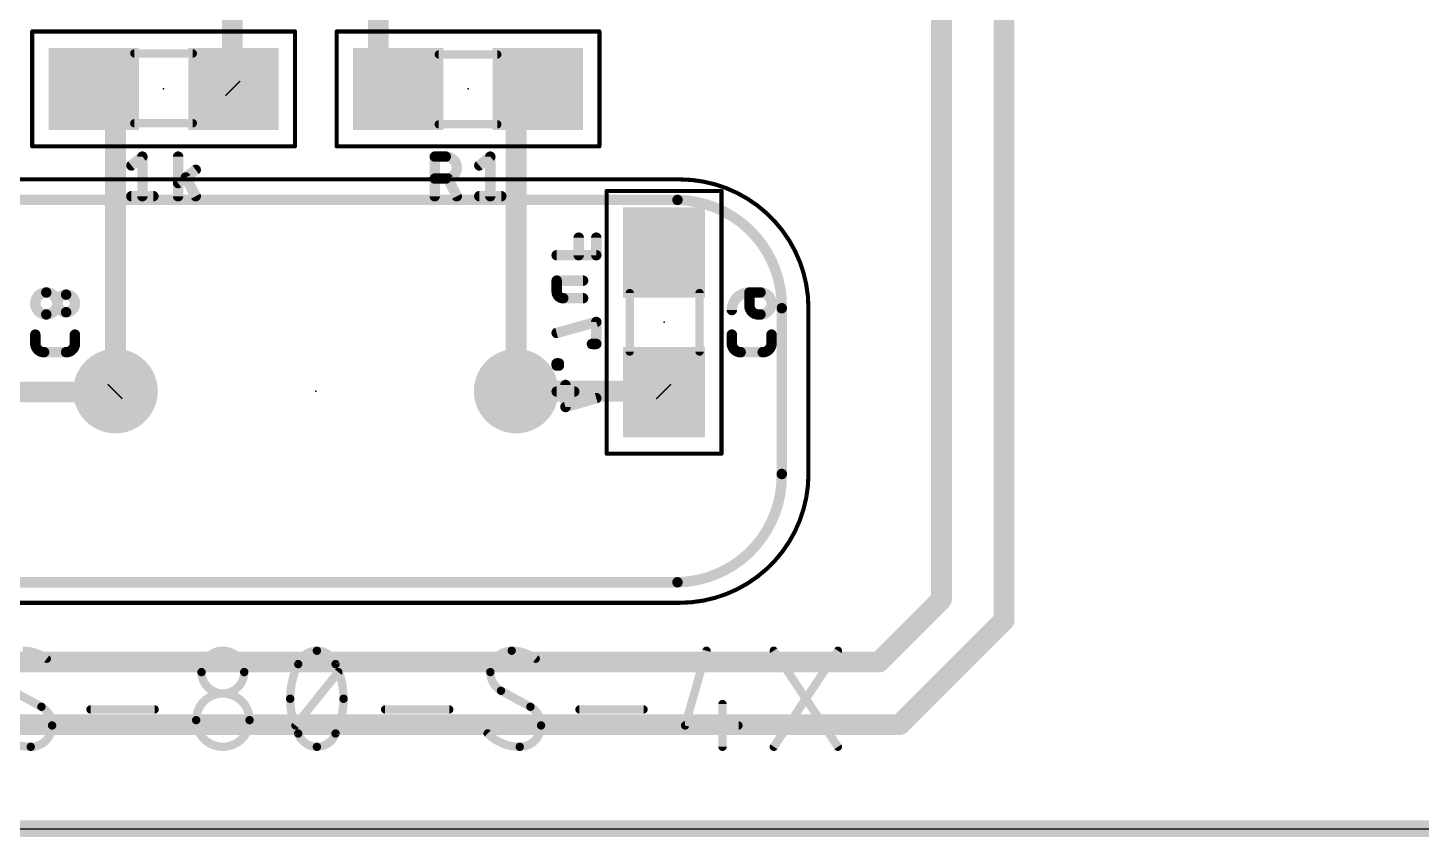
# Model space of a CAD drawing. Extents: x -0.01 to 5.59, y -0.05 to 1.65.
# Drawn here: x 2.552 to 3.22, y -0.004 to 0.384 of the extents above; entities that cross this region are included whole.
import ezdxf

# ---------------------------------------------------------------- set-up
doc = ezdxf.new("R2010")
doc.units = 0
for name, color, linetype in [('1', 22, 'CONTINUOUS'), ('16', 175, 'CONTINUOUS'), ('17', 82, 'CONTINUOUS'), ('20', 30, 'CONTINUOUS'), ('21', 253, 'CONTINUOUS'), ('23', 7, 'CONTINUOUS'), ('24', 7, 'CONTINUOUS'), ('25', 253, 'CONTINUOUS'), ('26', 253, 'CONTINUOUS'), ('27', 253, 'CONTINUOUS'), ('28', 253, 'CONTINUOUS'), ('39', 22, 'CONTINUOUS'), ('40', 175, 'CONTINUOUS'), ('51', 253, 'CONTINUOUS'), ('52', 253, 'CONTINUOUS')]:
    doc.layers.add(name, color=color, linetype=linetype)

# ---------------------------------------------------------------- blocks, each defined once
blk = doc.blocks.new('RECT')
blk.add_solid([(-0.5, -0.5), (0.5, -0.5), (-0.5, 0.5), (0.5, 0.5)])
blk = doc.blocks.new('ROUNDP')
at = {"const_width": 0.5}
blk.add_lwpolyline([(0, -0.25, 1), (0, 0.25, 1), (0, -0.25)], format="xyb", dxfattribs=at)

msp = doc.modelspace()

# ---------------------------------------------------------------- linework, layer by layer
at = {"layer": '1'}
for points, const_width in [([(3.02, 0.61), (3.02, 0.1)], 0.01), ([(2.99, 0.6), (2.99, 0.11)], 0.01), ([(2.65, 0.4), (2.65, 0.355465)], 0.01), ([(2.72, 0.4), (2.72, 0.364535)], 0.01), ([(2.72, 0.364535), (2.729535, 0.355)], 0.01), ([(2.593937, 0.344598), (2.583535, 0.355)], 0.01), ([(2.65, 0.355465), (2.650465, 0.355)], 0.01), ([(2.786063, 0.344598), (2.796465, 0.355)], 0.01), ([(2.593937, 0.21), (2.593937, 0.344598)], 0.01), ([(2.786063, 0.21), (2.786063, 0.344598)], 0.01), ([(2.99, 0.11), (2.96, 0.08)], 0.01), ([(3.02, 0.1), (2.97, 0.05)], 0.01), ([(2.96, 0.08), (2.01, 0.08)], 0.01), ([(2.97, 0.05), (1.99, 0.05)], 0.01), ([(0, 0), (5.5, 0)], 0.008)]:
    msp.add_lwpolyline(points, dxfattribs=dict(at, const_width=const_width))
at = {"layer": '1', "const_width": 0.005}
for points in [[(2.721768, 0.366303, 1), (2.718232, 0.362768)], [(2.7175, 0.364535, 1), (2.7225, 0.364535)], [(2.585303, 0.356768, 1), (2.581768, 0.353232)], [(2.651768, 0.357232, 1), (2.648232, 0.353697)], [(2.6475, 0.355465, 1), (2.6525, 0.355465)], [(2.648697, 0.353232, 1), (2.652232, 0.356768)], [(2.727768, 0.353232, 1), (2.731303, 0.356768)], [(2.798232, 0.353232, 1), (2.794697, 0.356768)], [(2.596437, 0.344598, 1), (2.591437, 0.344598)], [(2.592169, 0.342831, 1), (2.595705, 0.346366)], [(2.788563, 0.344598, 1), (2.783563, 0.344598)], [(2.784295, 0.346366, 1), (2.787831, 0.342831)], [(2.591437, 0.21, 1), (2.596437, 0.21)], [(2.783563, 0.21, 1), (2.788563, 0.21)], [(2.991768, 0.108232, 1), (2.988232, 0.111768)], [(2.9875, 0.11, 1), (2.9925, 0.11)], [(3.0175, 0.1, 1), (3.0225, 0.1)], [(3.021768, 0.098232, 1), (3.018232, 0.101768)], [(2.958232, 0.081768, 1), (2.961768, 0.078232)], [(2.96, 0.0775, 1), (2.96, 0.0825)], [(2.968232, 0.051768, 1), (2.971768, 0.048232)], [(2.97, 0.0475, 1), (2.97, 0.0525)]]:
    msp.add_lwpolyline(points, format="xyb", dxfattribs=at)
at = {"layer": '16'}
for points, const_width in [([(2.523, 0.209535), (2.593472, 0.209535)], 0.01), ([(2.593472, 0.209535), (2.593937, 0.21)], 0.01), ([(2.786063, 0.21), (2.856535, 0.21)], 0.01), ([(2.856535, 0.21), (2.857, 0.209535)], 0.01), ([(0, 0), (5.5, 0)], 0.008)]:
    msp.add_lwpolyline(points, dxfattribs=dict(at, const_width=const_width))
at = {"layer": '16', "const_width": 0.005}
for points in [[(2.591705, 0.211303, 1), (2.59524, 0.207768)], [(2.595705, 0.208232, 1), (2.592169, 0.211768)], [(2.593472, 0.207035, 1), (2.593472, 0.212035)], [(2.786063, 0.2125, 1), (2.786063, 0.2075)], [(2.858303, 0.211768, 1), (2.854768, 0.208232)], [(2.855232, 0.207768, 1), (2.858768, 0.211303)], [(2.856535, 0.2075, 1), (2.856535, 0.2125)]]:
    msp.add_lwpolyline(points, format="xyb", dxfattribs=at)
at = {"layer": '20'}
msp.add_line((0, 0), (5.499213, 0), dxfattribs=at)
at = {"layer": '21', "const_width": 0.005}
for points in [[(2.516575, 0.301732), (2.863425, 0.301732)], [(2.913425, 0.249764), (2.913425, 0.170236)], [(2.863425, 0.118268), (2.516575, 0.118268)]]:
    msp.add_lwpolyline(points, dxfattribs=at)
at = {"layer": '21'}
for points, const_width in [([(2.913425, 0.249764, 0.414214), (2.863425, 0.301732)], 0.005), ([(2.863449, 0.302982, 1), (2.863401, 0.300483)], 0.0025), ([(2.863425, 0.300482, 1), (2.863425, 0.302982)], 0.0025), ([(2.914675, 0.249764, 1), (2.912175, 0.249764)], 0.0025), ([(2.912175, 0.249788, 1), (2.914675, 0.24974)], 0.0025), ([(2.863425, 0.118268, 0.414214), (2.913425, 0.170236)], 0.005), ([(2.914675, 0.17026, 1), (2.912175, 0.170212)], 0.0025), ([(2.912175, 0.170236, 1), (2.914675, 0.170236)], 0.0025), ([(2.863401, 0.119517, 1), (2.863449, 0.117018)], 0.0025), ([(2.863425, 0.117018, 1), (2.863425, 0.119518)], 0.0025)]:
    msp.add_lwpolyline(points, format="xyb", dxfattribs=dict(at, const_width=const_width))
at = {"layer": '23'}
for p in [(2.617, 0.355), (2.763, 0.355), (2.69, 0.21)]:
    msp.add_point(p, dxfattribs=at)
at = {"layer": '24'}
msp.add_point((2.857, 0.243), dxfattribs=at)
at = {"layer": '25', "const_width": 0.005}
for points in [[(2.747048, 0.3035), (2.747048, 0.3225)], [(2.747048, 0.3225), (2.752325, 0.3225)], [(2.768397, 0.318278), (2.773674, 0.3225)], [(2.773674, 0.3225), (2.773674, 0.3035)], [(2.752325, 0.311944), (2.747048, 0.311944)], [(2.757603, 0.3035), (2.753381, 0.311944)], [(2.768397, 0.3035), (2.778952, 0.3035)]]:
    msp.add_lwpolyline(points, dxfattribs=at)
at = {"layer": '25'}
for points, const_width in [([(2.748298, 0.3225, 1), (2.745798, 0.3225)], 0.0025), ([(2.747048, 0.32375, 1), (2.747048, 0.32125)], 0.0025), ([(2.752325, 0.311944, 1), (2.752325, 0.3225)], 0.005), ([(2.752325, 0.32375, 1), (2.752325, 0.32125)], 0.0025), ([(2.752325, 0.32125, 1), (2.752325, 0.32375)], 0.0025), ([(2.774924, 0.3225, 1), (2.772424, 0.3225)], 0.0025), ([(2.774455, 0.321524, 1), (2.772894, 0.323476)], 0.0025), ([(2.747048, 0.313194, 1), (2.747048, 0.310694)], 0.0025), ([(2.752325, 0.313194, 1), (2.752325, 0.310694)], 0.0025), ([(2.754499, 0.312503, 1), (2.752263, 0.311385)], 0.0025), ([(2.752325, 0.310694, 1), (2.752325, 0.313194)], 0.0025), ([(2.767616, 0.319254, 1), (2.769178, 0.317302)], 0.0025), ([(2.745798, 0.3035, 1), (2.748298, 0.3035)], 0.0025), ([(2.756485, 0.302941, 1), (2.758721, 0.304059)], 0.0025), ([(2.768397, 0.30475, 1), (2.768397, 0.30225)], 0.0025), ([(2.772424, 0.3035, 1), (2.774924, 0.3035)], 0.0025), ([(2.778952, 0.30225, 1), (2.778952, 0.30475)], 0.0025)]:
    msp.add_lwpolyline(points, format="xyb", dxfattribs=dict(at, const_width=const_width))
at = {"layer": '26'}
for points, const_width in [([(2.560778, 0.257334, 1), (2.560778, 0.246779)], 0.005), ([(2.560778, 0.246779, 1), (2.560778, 0.257334)], 0.005), ([(2.560778, 0.258584, 1), (2.560778, 0.256084)], 0.0025), ([(2.560778, 0.256084, 1), (2.560778, 0.258584)], 0.0025), ([(2.570278, 0.256279, 1), (2.570278, 0.247834)], 0.005), ([(2.570278, 0.247834, 1), (2.570278, 0.256279)], 0.005), ([(2.570278, 0.257529, 1), (2.570278, 0.255029)], 0.0025), ([(2.570278, 0.255029, 1), (2.570278, 0.257529)], 0.0025), ([(2.897944, 0.257334, 0.414214), (2.8895, 0.24889)], 0.005), ([(2.899194, 0.257334, 1), (2.896694, 0.257334)], 0.0025), ([(2.897944, 0.258584, 1), (2.897944, 0.256084)], 0.0025), ([(2.897944, 0.256084, 1), (2.897944, 0.258584)], 0.0025), ([(2.903222, 0.246779, 1), (2.903222, 0.257334)], 0.005), ([(2.903222, 0.258584, 1), (2.903222, 0.256084)], 0.0025), ([(2.903222, 0.256084, 1), (2.903222, 0.258584)], 0.0025), ([(2.560778, 0.248029, 1), (2.560778, 0.245529)], 0.0025), ([(2.560778, 0.245529, 1), (2.560778, 0.248029)], 0.0025), ([(2.570278, 0.249084, 1), (2.570278, 0.246584)], 0.0025), ([(2.570278, 0.246584, 1), (2.570278, 0.249084)], 0.0025), ([(2.88825, 0.24889, 1), (2.89075, 0.24889)], 0.0025), ([(2.897944, 0.251001, 0.414214), (2.902167, 0.246779)], 0.005), ([(2.899194, 0.251001, 1), (2.896694, 0.251001)], 0.0025), ([(2.896694, 0.251001, 1), (2.899194, 0.251001)], 0.0025), ([(2.902167, 0.248029, 1), (2.902167, 0.245529)], 0.0025), ([(2.903222, 0.248029, 1), (2.903222, 0.245529)], 0.0025), ([(2.902167, 0.245529, 1), (2.902167, 0.248029)], 0.0025), ([(2.903222, 0.245529, 1), (2.903222, 0.248029)], 0.0025), ([(2.55675, 0.23711, 1), (2.55425, 0.23711)], 0.0025), ([(2.5555, 0.232888, 0.414214), (2.559722, 0.228666)], 0.005), ([(2.55675, 0.232888, 1), (2.55425, 0.232888)], 0.0025), ([(2.55425, 0.232888, 1), (2.55675, 0.232888)], 0.0025), ([(2.570278, 0.228666, 0.414205), (2.5745, 0.232888)], 0.005), ([(2.57575, 0.23711, 1), (2.57325, 0.23711)], 0.0025), ([(2.57575, 0.232888, 1), (2.57325, 0.232888)], 0.0025), ([(2.57325, 0.232888, 1), (2.57575, 0.232888)], 0.0025), ([(2.89075, 0.23711, 1), (2.88825, 0.23711)], 0.0025), ([(2.8895, 0.232888, 0.414214), (2.893722, 0.228666)], 0.005), ([(2.89075, 0.232888, 1), (2.88825, 0.232888)], 0.0025), ([(2.88825, 0.232888, 1), (2.89075, 0.232888)], 0.0025), ([(2.904278, 0.228666, 0.414205), (2.9085, 0.232888)], 0.005), ([(2.90975, 0.23711, 1), (2.90725, 0.23711)], 0.0025), ([(2.90975, 0.232888, 1), (2.90725, 0.232888)], 0.0025), ([(2.90725, 0.232888, 1), (2.90975, 0.232888)], 0.0025), ([(2.559722, 0.229916, 1), (2.559722, 0.227416)], 0.0025), ([(2.559722, 0.227416, 1), (2.559722, 0.229916)], 0.0025), ([(2.570278, 0.229916, 1), (2.570278, 0.227416)], 0.0025), ([(2.570278, 0.227416, 1), (2.570278, 0.229916)], 0.0025), ([(2.893722, 0.229916, 1), (2.893722, 0.227416)], 0.0025), ([(2.893722, 0.227416, 1), (2.893722, 0.229916)], 0.0025), ([(2.904278, 0.229916, 1), (2.904278, 0.227416)], 0.0025), ([(2.904278, 0.227416, 1), (2.904278, 0.229916)], 0.0025)]:
    msp.add_lwpolyline(points, format="xyb", dxfattribs=dict(at, const_width=const_width))
at = {"layer": '26', "const_width": 0.005}
for points in [[(2.897944, 0.257334), (2.897944, 0.251001)], [(2.903222, 0.257334), (2.897944, 0.257334)], [(2.902167, 0.246779), (2.903222, 0.246779)], [(2.5555, 0.23711), (2.5555, 0.232888)], [(2.5745, 0.232888), (2.5745, 0.23711)], [(2.8895, 0.23711), (2.8895, 0.232888)], [(2.9085, 0.232888), (2.9085, 0.23711)], [(2.559722, 0.228666), (2.570278, 0.228666)], [(2.893722, 0.228666), (2.904278, 0.228666)]]:
    msp.add_lwpolyline(points, dxfattribs=at)
at = {"layer": '27'}
for points, const_width in [([(2.601579, 0.318278), (2.606857, 0.3225)], 0.005), ([(2.606857, 0.3225), (2.606857, 0.3035)], 0.005), ([(2.623976, 0.3035), (2.623976, 0.3225)], 0.005), ([(2.632421, 0.316167), (2.623976, 0.309833)], 0.005), ([(2.632421, 0.3035), (2.627671, 0.312472)], 0.005), ([(2.601579, 0.3035), (2.612135, 0.3035)], 0.005), ([(2.877326, 0.085442), (2.867082, 0.049589)], 0.004), ([(2.909608, 0.039345), (2.940339, 0.085442)], 0.004), ([(2.909608, 0.085442), (2.940339, 0.039345)], 0.004), ([(2.680279, 0.049589), (2.700766, 0.075198)], 0.004), ([(2.558437, 0.058552), (2.544352, 0.066235)], 0.004), ([(2.792887, 0.058552), (2.778802, 0.066235)], 0.004), ([(2.885009, 0.059832), (2.885009, 0.039345)], 0.004), ([(2.581978, 0.057272), (2.612709, 0.057272)], 0.004), ([(2.72325, 0.057272), (2.753981, 0.057272)], 0.004), ([(2.816429, 0.057272), (2.84716, 0.057272)], 0.004), ([(2.867082, 0.049589), (2.892691, 0.049589)], 0.004)]:
    msp.add_lwpolyline(points, dxfattribs=dict(at, const_width=const_width))
for points, const_width in [([(2.608107, 0.3225, 1), (2.605607, 0.3225)], 0.0025), ([(2.607638, 0.321524, 1), (2.606076, 0.323476)], 0.0025), ([(2.625226, 0.3225, 1), (2.622726, 0.3225)], 0.0025), ([(2.600799, 0.319254, 1), (2.60236, 0.317302)], 0.0025), ([(2.628775, 0.313057, 1), (2.626566, 0.311887)], 0.0025), ([(2.633171, 0.315167, 1), (2.631671, 0.317167)], 0.0025), ([(2.623226, 0.310833, 1), (2.624726, 0.308833)], 0.0025), ([(2.601579, 0.30475, 1), (2.601579, 0.30225)], 0.0025), ([(2.605607, 0.3035, 1), (2.608107, 0.3035)], 0.0025), ([(2.612135, 0.30225, 1), (2.612135, 0.30475)], 0.0025), ([(2.622726, 0.3035, 1), (2.625226, 0.3035)], 0.0025), ([(2.631316, 0.302915, 1), (2.633525, 0.304085)], 0.0025), ([(2.560998, 0.0816, 0.162273), (2.549473, 0.085442)], 0.004), ([(2.65568, 0.075198, 1), (2.635192, 0.075198)], 0.004), ([(2.690523, 0.085442, 0.320462), (2.681559, 0.079039)], 0.004), ([(2.699486, 0.079039, 0.320469), (2.690523, 0.085442)], 0.004), ([(2.690523, 0.086442, 1), (2.690523, 0.084442)], 0.002), ([(2.690523, 0.084442, 1), (2.690523, 0.086442)], 0.002), ([(2.783924, 0.085442, 0.414217), (2.773681, 0.075198)], 0.004), ([(2.795448, 0.0816, 0.162273), (2.783924, 0.085442)], 0.004), ([(2.783924, 0.086442, 1), (2.783924, 0.084442)], 0.002), ([(2.783924, 0.084442, 1), (2.783924, 0.086442)], 0.002), ([(2.878287, 0.085167, 1), (2.876364, 0.085716)], 0.002), ([(2.91044, 0.085996, 1), (2.908776, 0.084887)], 0.002), ([(2.941171, 0.084887, 1), (2.939507, 0.085996)], 0.002), ([(2.560398, 0.0808, 1), (2.561598, 0.0824)], 0.002), ([(2.681559, 0.079039, 0.113886), (2.677718, 0.062393)], 0.004), ([(2.680613, 0.079364, 1), (2.682505, 0.078715)], 0.002), ([(2.682458, 0.078601, 1), (2.680661, 0.079478)], 0.002), ([(2.700385, 0.079478, 1), (2.698587, 0.078601)], 0.002), ([(2.703327, 0.062393, 0.113889), (2.699486, 0.079039)], 0.004), ([(2.69854, 0.078715, 1), (2.700432, 0.079364)], 0.002), ([(2.794848, 0.0808, 1), (2.796048, 0.0824)], 0.002), ([(2.635192, 0.075198, 1), (2.65568, 0.075198)], 0.004), ([(2.636192, 0.075198, 1), (2.634192, 0.075198)], 0.002), ([(2.634192, 0.075198, 1), (2.636192, 0.075198)], 0.002), ([(2.65668, 0.075198, 1), (2.65468, 0.075198)], 0.002), ([(2.65468, 0.075198, 1), (2.65668, 0.075198)], 0.002), ([(2.701547, 0.074573, 1), (2.699985, 0.075823)], 0.002), ([(2.773681, 0.075198, 0.26556), (2.778802, 0.066235)], 0.004), ([(2.774681, 0.075198, 1), (2.772681, 0.075198)], 0.002), ([(2.772681, 0.075198, 1), (2.774681, 0.075198)], 0.002), ([(2.65824, 0.05215, 1), (2.632631, 0.05215)], 0.004), ([(2.779281, 0.067113, 1), (2.778324, 0.065357)], 0.002), ([(2.778295, 0.065373, 1), (2.77931, 0.067096)], 0.002), ([(2.558944, 0.059414, 1), (2.557929, 0.05769)], 0.002), ([(2.563558, 0.049589, 0.265571), (2.558437, 0.058552)], 0.004), ([(2.557958, 0.057674, 1), (2.558915, 0.05943)], 0.002), ([(2.677718, 0.062393, 0.113884), (2.681559, 0.045747)], 0.004), ([(2.678718, 0.062393, 1), (2.676718, 0.062393)], 0.002), ([(2.676718, 0.062393, 1), (2.678718, 0.062393)], 0.002), ([(2.699486, 0.045747, 0.113887), (2.703327, 0.062393)], 0.004), ([(2.704327, 0.062393, 1), (2.702327, 0.062393)], 0.002), ([(2.702327, 0.062393, 1), (2.704327, 0.062393)], 0.002), ([(2.798009, 0.049589, 0.265571), (2.792887, 0.058552)], 0.004), ([(2.793395, 0.059414, 1), (2.79238, 0.05769)], 0.002), ([(2.792409, 0.057674, 1), (2.793366, 0.05943)], 0.002), ([(2.886009, 0.059832, 1), (2.884009, 0.059832)], 0.002), ([(2.581978, 0.058272, 1), (2.581978, 0.056272)], 0.002), ([(2.612709, 0.056272, 1), (2.612709, 0.058272)], 0.002), ([(2.632631, 0.05215, 1), (2.658241, 0.05215)], 0.004), ([(2.633631, 0.05215, 1), (2.631631, 0.05215)], 0.002), ([(2.659241, 0.05215, 1), (2.657241, 0.05215)], 0.002), ([(2.72325, 0.058272, 1), (2.72325, 0.056272)], 0.002), ([(2.753981, 0.056272, 1), (2.753981, 0.058272)], 0.002), ([(2.816429, 0.058272, 1), (2.816429, 0.056272)], 0.002), ([(2.84716, 0.056272, 1), (2.84716, 0.058272)], 0.002), ([(2.537949, 0.045747, 0.199999), (2.553315, 0.039345)], 0.004), ([(2.553315, 0.039345, 0.414214), (2.563558, 0.049589)], 0.004), ([(2.564558, 0.049589, 1), (2.562558, 0.049589)], 0.002), ([(2.562558, 0.049589, 1), (2.564558, 0.049589)], 0.002), ([(2.631631, 0.05215, 1), (2.633631, 0.05215)], 0.002), ([(2.65724, 0.05215, 1), (2.65924, 0.05215)], 0.002), ([(2.679498, 0.050214, 1), (2.68106, 0.048964)], 0.002), ([(2.682505, 0.046072, 1), (2.680613, 0.045423)], 0.002), ([(2.681559, 0.045747, 0.320459), (2.690523, 0.039345)], 0.004), ([(2.680661, 0.045309, 1), (2.682458, 0.046186)], 0.002), ([(2.690523, 0.039345, 0.320466), (2.699486, 0.045747)], 0.004), ([(2.698587, 0.046186, 1), (2.700385, 0.045309)], 0.002), ([(2.700432, 0.045423, 1), (2.69854, 0.046072)], 0.002), ([(2.77311, 0.046452, 1), (2.77169, 0.045043)], 0.002), ([(2.7724, 0.045747, 0.199999), (2.787766, 0.039345)], 0.004), ([(2.787766, 0.039345, 0.414214), (2.798009, 0.049589)], 0.004), ([(2.799009, 0.049589, 1), (2.797009, 0.049589)], 0.002), ([(2.797009, 0.049589, 1), (2.799009, 0.049589)], 0.002), ([(2.867082, 0.050589, 1), (2.867082, 0.048589)], 0.002), ([(2.866121, 0.049864, 1), (2.868044, 0.049314)], 0.002), ([(2.892691, 0.048589, 1), (2.892691, 0.050589)], 0.002), ([(2.553315, 0.040345, 1), (2.553315, 0.038345)], 0.002), ([(2.553315, 0.038345, 1), (2.553315, 0.040345)], 0.002), ([(2.690523, 0.040345, 1), (2.690523, 0.038345)], 0.002), ([(2.690523, 0.038345, 1), (2.690523, 0.040345)], 0.002), ([(2.787766, 0.040345, 1), (2.787766, 0.038345)], 0.002), ([(2.787766, 0.038345, 1), (2.787766, 0.040345)], 0.002), ([(2.884009, 0.039345, 1), (2.886009, 0.039345)], 0.002), ([(2.908776, 0.0399, 1), (2.91044, 0.038791)], 0.002), ([(2.939507, 0.038791, 1), (2.941171, 0.0399)], 0.002)]:
    msp.add_lwpolyline(points, format="xyb", dxfattribs=dict(at, const_width=const_width))
at = {"layer": '28', "const_width": 0.005}
for points in [[(2.816055, 0.275176), (2.816055, 0.28362)], [(2.8245, 0.275176), (2.8245, 0.28362)], [(2.8055, 0.275176), (2.8245, 0.275176)], [(2.8055, 0.257721), (2.8055, 0.262999)], [(2.8055, 0.262999), (2.818167, 0.262999)], [(2.818167, 0.254555), (2.808667, 0.254555)], [(2.8245, 0.243175), (2.8055, 0.237897)], [(2.8245, 0.232619), (2.8245, 0.243175)], [(2.822389, 0.232619), (2.8245, 0.232619)], [(2.806555, 0.223305), (2.8055, 0.223305)], [(2.8055, 0.223305), (2.8055, 0.22225)], [(2.8055, 0.22225), (2.806555, 0.22225)], [(2.806555, 0.22225), (2.806555, 0.223305)], [(2.809722, 0.20238), (2.809722, 0.212935)], [(2.813944, 0.209768), (2.8055, 0.209768)], [(2.8245, 0.206602), (2.809722, 0.20238)]]:
    msp.add_lwpolyline(points, dxfattribs=at)
at = {"layer": '28'}
for points, const_width in [([(2.817305, 0.28362, 1), (2.814805, 0.28362)], 0.0025), ([(2.82575, 0.28362, 1), (2.82325, 0.28362)], 0.0025), ([(2.8055, 0.276426, 1), (2.8055, 0.273926)], 0.0025), ([(2.814805, 0.275176, 1), (2.817305, 0.275176)], 0.0025), ([(2.82325, 0.275176, 1), (2.82575, 0.275176)], 0.0025), ([(2.8245, 0.273926, 1), (2.8245, 0.276426)], 0.0025), ([(2.80675, 0.262999, 1), (2.80425, 0.262999)], 0.0025), ([(2.8055, 0.264249, 1), (2.8055, 0.261749)], 0.0025), ([(2.818167, 0.261749, 1), (2.818167, 0.264249)], 0.0025), ([(2.8055, 0.257721, 0.414214), (2.808667, 0.254555)], 0.005), ([(2.80675, 0.257721, 1), (2.80425, 0.257721)], 0.0025), ([(2.80425, 0.257721, 1), (2.80675, 0.257721)], 0.0025), ([(2.808667, 0.255805, 1), (2.808667, 0.253305)], 0.0025), ([(2.808667, 0.253305, 1), (2.808667, 0.255805)], 0.0025), ([(2.818167, 0.253305, 1), (2.818167, 0.255805)], 0.0025), ([(2.82575, 0.243175, 1), (2.82325, 0.243175)], 0.0025), ([(2.824835, 0.24197, 1), (2.824165, 0.244379)], 0.0025), ([(2.805165, 0.239101, 1), (2.805835, 0.236693)], 0.0025), ([(2.822389, 0.233869, 1), (2.822389, 0.231369)], 0.0025), ([(2.82325, 0.232619, 1), (2.82575, 0.232619)], 0.0025), ([(2.8245, 0.231369, 1), (2.8245, 0.233869)], 0.0025), ([(2.8055, 0.224555, 1), (2.8055, 0.222055)], 0.0025), ([(2.80675, 0.223305, 1), (2.80425, 0.223305)], 0.0025), ([(2.8055, 0.2235, 1), (2.8055, 0.221)], 0.0025), ([(2.80425, 0.22225, 1), (2.80675, 0.22225)], 0.0025), ([(2.807805, 0.223305, 1), (2.805305, 0.223305)], 0.0025), ([(2.805305, 0.22225, 1), (2.807805, 0.22225)], 0.0025), ([(2.806555, 0.222055, 1), (2.806555, 0.224555)], 0.0025), ([(2.806555, 0.221, 1), (2.806555, 0.2235)], 0.0025), ([(2.810972, 0.212935, 1), (2.808472, 0.212935)], 0.0025), ([(2.8055, 0.211018, 1), (2.8055, 0.208518)], 0.0025), ([(2.813944, 0.208518, 1), (2.813944, 0.211018)], 0.0025), ([(2.824843, 0.2054, 1), (2.824157, 0.207804)], 0.0025), ([(2.809379, 0.203582, 1), (2.810066, 0.201178)], 0.0025), ([(2.808472, 0.20238, 1), (2.810972, 0.20238)], 0.0025)]:
    msp.add_lwpolyline(points, format="xyb", dxfattribs=dict(at, const_width=const_width))
at = {"layer": '39'}
for points, const_width in [([(2.554008, 0.382559), (2.679992, 0.382559)], 0.002), ([(2.554008, 0.327441), (2.554008, 0.382559)], 0.002), ([(2.679992, 0.382559), (2.679992, 0.327441)], 0.002), ([(2.700008, 0.327441), (2.700008, 0.382559)], 0.002), ([(2.700008, 0.382559), (2.825992, 0.382559)], 0.002), ([(2.825992, 0.382559), (2.825992, 0.327441)], 0.002), ([(2.679992, 0.327441), (2.554008, 0.327441)], 0.002), ([(2.825992, 0.327441), (2.700008, 0.327441)], 0.002), ([(2.515591, 0.311575), (2.864409, 0.311575)], 0.001969), ([(2.92622, 0.249764), (2.92622, 0.170236)], 0.001969), ([(2.864409, 0.108425), (2.515591, 0.108425)], 0.001969)]:
    msp.add_lwpolyline(points, dxfattribs=dict(at, const_width=const_width))
for points, const_width in [([(2.554008, 0.383059, 1), (2.554008, 0.382059)], 0.001), ([(2.554508, 0.382559, 1), (2.553508, 0.382559)], 0.001), ([(2.680492, 0.382559, 1), (2.679492, 0.382559)], 0.001), ([(2.679992, 0.382059, 1), (2.679992, 0.383059)], 0.001), ([(2.700508, 0.382559, 1), (2.699508, 0.382559)], 0.001), ([(2.700008, 0.383059, 1), (2.700008, 0.382059)], 0.001), ([(2.826492, 0.382559, 1), (2.825492, 0.382559)], 0.001), ([(2.825992, 0.382059, 1), (2.825992, 0.383059)], 0.001), ([(2.554008, 0.327941, 1), (2.554008, 0.326941)], 0.001), ([(2.553508, 0.327441, 1), (2.554508, 0.327441)], 0.001), ([(2.679492, 0.327441, 1), (2.680492, 0.327441)], 0.001), ([(2.679992, 0.326941, 1), (2.679992, 0.327941)], 0.001), ([(2.700008, 0.327941, 1), (2.700008, 0.326941)], 0.001), ([(2.699508, 0.327441, 1), (2.700508, 0.327441)], 0.001), ([(2.825492, 0.327441, 1), (2.826492, 0.327441)], 0.001), ([(2.825992, 0.326941, 1), (2.825992, 0.327941)], 0.001), ([(2.92622, 0.249764, 0.414214), (2.864409, 0.311575)], 0.001969), ([(2.864409, 0.312067, 1), (2.864409, 0.311083)], 0.000984), ([(2.864409, 0.311083, 1), (2.864409, 0.312067)], 0.000984), ([(2.926713, 0.249764, 1), (2.925728, 0.249764)], 0.000984), ([(2.925728, 0.249764, 1), (2.926713, 0.249764)], 0.000984), ([(2.864409, 0.108425, 0.414214), (2.92622, 0.170236)], 0.001969), ([(2.926713, 0.170236, 1), (2.925728, 0.170236)], 0.000984), ([(2.925728, 0.170236, 1), (2.926713, 0.170236)], 0.000984), ([(2.864409, 0.108917, 1), (2.864409, 0.107933)], 0.000984), ([(2.864409, 0.107933, 1), (2.864409, 0.108917)], 0.000984)]:
    msp.add_lwpolyline(points, format="xyb", dxfattribs=dict(at, const_width=const_width))
at = {"layer": '40', "const_width": 0.002}
for points in [[(2.884559, 0.305992), (2.829441, 0.305992)], [(2.829441, 0.305992), (2.829441, 0.180008)], [(2.884559, 0.180008), (2.884559, 0.305992)], [(2.829441, 0.180008), (2.884559, 0.180008)]]:
    msp.add_lwpolyline(points, dxfattribs=at)
at = {"layer": '40', "const_width": 0.001}
for points in [[(2.829441, 0.306492, 1), (2.829441, 0.305492)], [(2.829941, 0.305992, 1), (2.828941, 0.305992)], [(2.885059, 0.305992, 1), (2.884059, 0.305992)], [(2.884559, 0.305492, 1), (2.884559, 0.306492)], [(2.829441, 0.180508, 1), (2.829441, 0.179508)], [(2.828941, 0.180008, 1), (2.829941, 0.180008)], [(2.884059, 0.180008, 1), (2.885059, 0.180008)], [(2.884559, 0.179508, 1), (2.884559, 0.180508)]]:
    msp.add_lwpolyline(points, format="xyb", dxfattribs=at)
at = {"layer": '51'}
for points, const_width in [([(2.602984, 0.372008), (2.631016, 0.372008)], 0.004), ([(2.777016, 0.371496), (2.748984, 0.371496)], 0.004), ([(2.602984, 0.338504), (2.631016, 0.338504)], 0.004), ([(2.777016, 0.337992), (2.748984, 0.337992)], 0.004), ([(2.516575, 0.301732), (2.863425, 0.301732)], 0.005), ([(2.913425, 0.249764), (2.913425, 0.170236)], 0.005), ([(2.863425, 0.118268), (2.516575, 0.118268)], 0.005)]:
    msp.add_lwpolyline(points, dxfattribs=dict(at, const_width=const_width))
for points, const_width in [([(2.602984, 0.373008, 1), (2.602984, 0.371008)], 0.002), ([(2.631016, 0.371008, 1), (2.631016, 0.373008)], 0.002), ([(2.748984, 0.372496, 1), (2.748984, 0.370496)], 0.002), ([(2.777016, 0.370496, 1), (2.777016, 0.372496)], 0.002), ([(2.602984, 0.339504, 1), (2.602984, 0.337504)], 0.002), ([(2.631016, 0.337504, 1), (2.631016, 0.339504)], 0.002), ([(2.748984, 0.338992, 1), (2.748984, 0.336992)], 0.002), ([(2.777016, 0.336992, 1), (2.777016, 0.338992)], 0.002), ([(2.913425, 0.249764, 0.414214), (2.863425, 0.301732)], 0.005), ([(2.863449, 0.302982, 1), (2.863401, 0.300483)], 0.0025), ([(2.863425, 0.300482, 1), (2.863425, 0.302982)], 0.0025), ([(2.914675, 0.249764, 1), (2.912175, 0.249764)], 0.0025), ([(2.912175, 0.249788, 1), (2.914675, 0.24974)], 0.0025), ([(2.863425, 0.118268, 0.414214), (2.913425, 0.170236)], 0.005), ([(2.914675, 0.17026, 1), (2.912175, 0.170212)], 0.0025), ([(2.912175, 0.170236, 1), (2.914675, 0.170236)], 0.0025), ([(2.863401, 0.119517, 1), (2.863449, 0.117018)], 0.0025), ([(2.863425, 0.117018, 1), (2.863425, 0.119518)], 0.0025)]:
    msp.add_lwpolyline(points, format="xyb", dxfattribs=dict(at, const_width=const_width))
at = {"layer": '52', "const_width": 0.004}
for points in [[(2.840504, 0.228984), (2.840504, 0.257016)], [(2.874008, 0.228984), (2.874008, 0.257016)]]:
    msp.add_lwpolyline(points, dxfattribs=at)
at = {"layer": '52', "const_width": 0.002}
for points in [[(2.841504, 0.257016, 1), (2.839504, 0.257016)], [(2.875008, 0.257016, 1), (2.873008, 0.257016)], [(2.839504, 0.228984, 1), (2.841504, 0.228984)], [(2.873008, 0.228984, 1), (2.875008, 0.228984)]]:
    msp.add_lwpolyline(points, format="xyb", dxfattribs=at)

# ---------------------------------------------------------------- block references
at = {"layer": '1', "xscale": 0.043307, "yscale": 0.03937}
for p in [(2.583535, 0.355), (2.650465, 0.355)]:
    msp.add_blockref('RECT', p, dxfattribs=at)
at = {"layer": '1', "xscale": 0.043307, "yscale": 0.03937, "rotation": 180}
for p in [(2.729535, 0.355), (2.796465, 0.355)]:
    msp.add_blockref('RECT', p, dxfattribs=at)
at = {"layer": '16', "xscale": 0.043307, "yscale": 0.03937, "rotation": 90}
for p in [(2.857, 0.276465), (2.857, 0.209535)]:
    msp.add_blockref('RECT', p, dxfattribs=at)
at = {"layer": '17', "xscale": 0.040551, "yscale": 0.040551}
for p in [(2.593937, 0.21), (2.593937, 0.21), (2.786063, 0.21), (2.786063, 0.21)]:
    msp.add_blockref('ROUNDP', p, dxfattribs=at)
at = {"layer": '51', "xscale": 0.019689, "yscale": 0.037402}
for p in [(2.593844, 0.355201), (2.639844, 0.355201)]:
    msp.add_blockref('RECT', p, dxfattribs=at)
at = {"layer": '51', "xscale": 0.019689, "yscale": 0.037402, "rotation": 180}
for p in [(2.740156, 0.354799), (2.786156, 0.354799)]:
    msp.add_blockref('RECT', p, dxfattribs=at)
at = {"layer": '52', "xscale": 0.019689, "yscale": 0.037402, "rotation": 90}
for p in [(2.857201, 0.265844), (2.857201, 0.219844)]:
    msp.add_blockref('RECT', p, dxfattribs=at)

doc.saveas('drawing.dxf')
